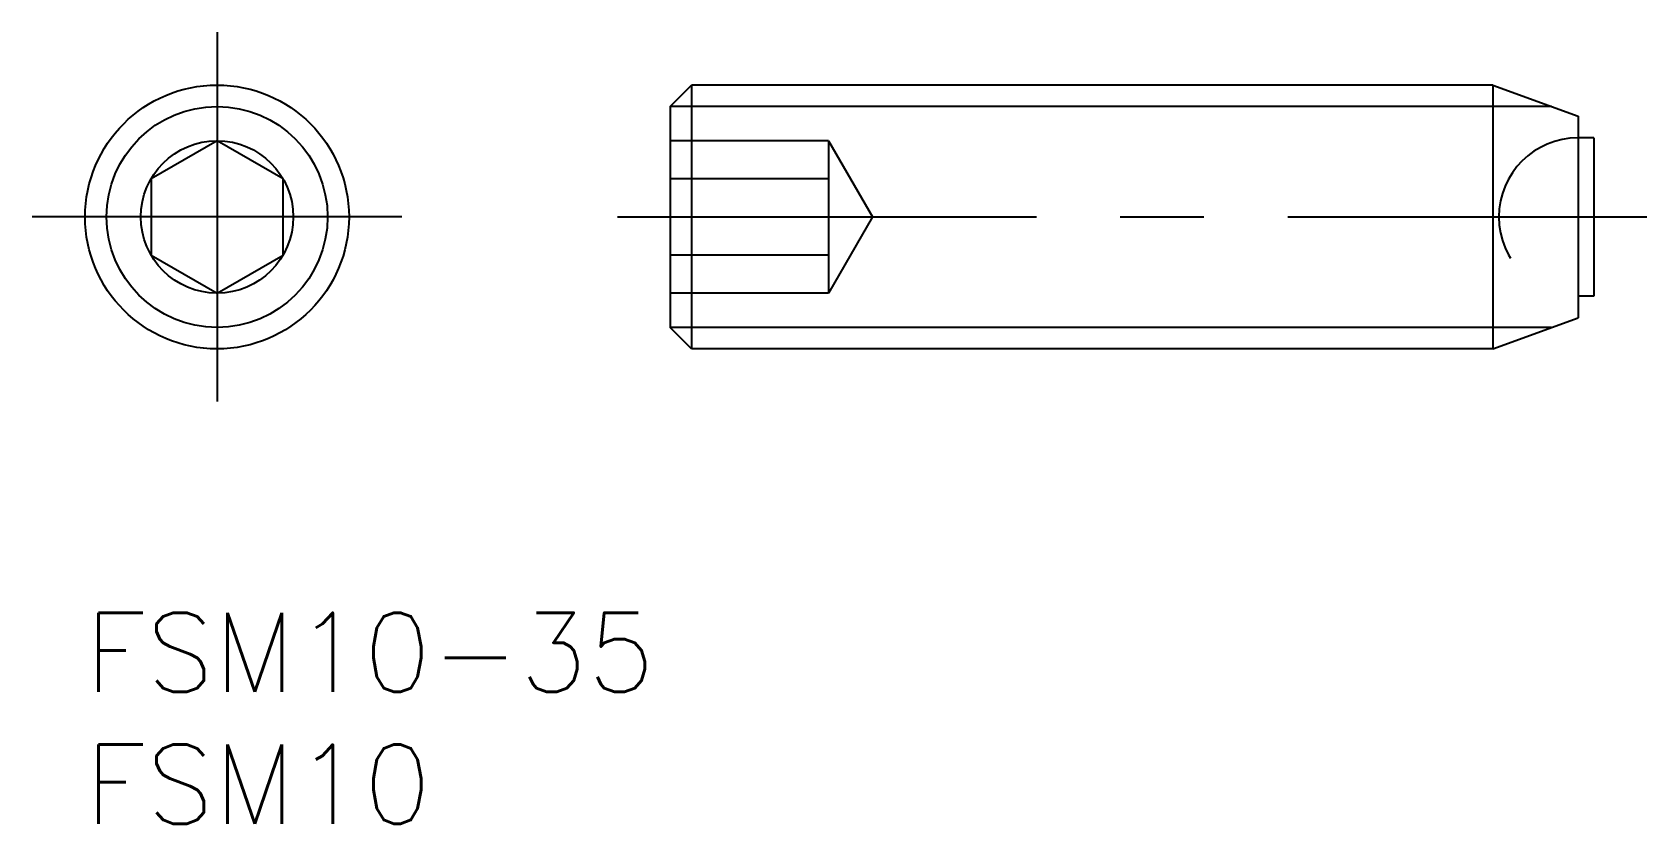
# Model space of a CAD drawing. Extents: x -2 to 59.2, y -8 to 22.
import ezdxf

# ---------------------------------------------------------------- set-up
doc = ezdxf.new("R2010")
doc.units = 0
doc.header["$LTSCALE"] = 0.5
doc.linetypes.add('CENTER', pattern=[50.8, 31.75, -6.35, 6.35, -6.35])
doc.linetypes.add('DASHED', pattern=[19.05, 12.7, -6.35])
for name, color, linetype in [('MSM_CENTER', 1, 'CENTER'), ('MSM_CONTINUOUS', 7, 'CONTINUOUS'), ('MSM_DASHED', 4, 'DASHED'), ('MSM_NARROW', 5, 'CONTINUOUS'), ('MSM_PART_NUMBER', 7, 'CONTINUOUS')]:
    doc.layers.add(name, color=color, linetype=linetype)
doc.styles.get("Standard").update_dxf_attribs({"font": 'txt.shx', "height": 3, "bigfont": 'bigfont.shx'})

# ---------------------------------------------------------------- blocks, each defined once
blk = doc.blocks.new('*U4')
at = {"layer": 'MSM_PART_NUMBER'}
blk.add_text('FSM10-35', height=3, dxfattribs=at).set_placement((0, -3))
blk = doc.blocks.new('*U5')
at = {"layer": 'MSM_PART_NUMBER'}
blk.add_text('FSM10', height=3, dxfattribs=at).set_placement((0, -8))

msp = doc.modelspace()

# ---------------------------------------------------------------- linework, layer by layer
at = {"layer": 'MSM_CENTER'}
for p, q in [((5, 22), (5, 8)), ((12, 15), (-2, 15)), ((20.168, 15), (59.168, 15))]:
    msp.add_line(p, q, dxfattribs=at)
at = {"layer": 'MSM_CONTINUOUS'}
for p, q in [((22.168, 19.188), (22.98, 20)), ((53.334, 20), (22.98, 20)), ((22.98, 20), (22.98, 10)), ((53.334, 20), (53.334, 10)), ((53.334, 20), (56.568, 18.823)), ((22.168, 19.188), (22.168, 10.812)), ((56.568, 18.823), (56.568, 11.177)), ((5, 17.887), (2.5, 16.443)), ((7.5, 16.443), (5, 17.887)), ((57.168, 18), (56.568, 18)), ((57.168, 18), (57.168, 12)), ((2.5, 16.443), (2.5, 13.557)), ((7.5, 13.557), (7.5, 16.443)), ((2.5, 13.557), (5, 12.113)), ((5, 12.113), (7.5, 13.557)), ((57.168, 12), (56.568, 12)), ((53.334, 10), (56.568, 11.177)), ((22.98, 10), (22.168, 10.812)), ((53.334, 10), (22.98, 10))]:
    msp.add_line(p, q, dxfattribs=at)
for radius in [5, 2.887]:
    msp.add_circle((5, 15), radius, dxfattribs=at)
at = {"layer": 'MSM_DASHED'}
for p, q in [((28.168, 17.887), (22.168, 17.887)), ((28.168, 17.887), (29.835, 15)), ((28.168, 17.887), (28.168, 12.113)), ((28.168, 16.443), (22.168, 16.443)), ((29.835, 15), (28.168, 12.113)), ((28.168, 13.557), (22.168, 13.557)), ((28.168, 12.113), (22.168, 12.113))]:
    msp.add_line(p, q, dxfattribs=at)
msp.add_arc((56.568, 15), 3, 90, 270, dxfattribs=at)
at = {"layer": 'MSM_NARROW'}
for p, q in [((55.565, 19.188), (22.168, 19.188)), ((55.565, 10.812), (22.168, 10.812))]:
    msp.add_line(p, q, dxfattribs=at)
msp.add_circle((5, 15), 4.188, dxfattribs=at)

# ---------------------------------------------------------------- block references
at = {"layer": 'MSM_CONTINUOUS'}
for name in ['*U4', '*U5']:
    msp.add_blockref(name, (0, 0), dxfattribs=at)

doc.saveas('drawing.dxf')
